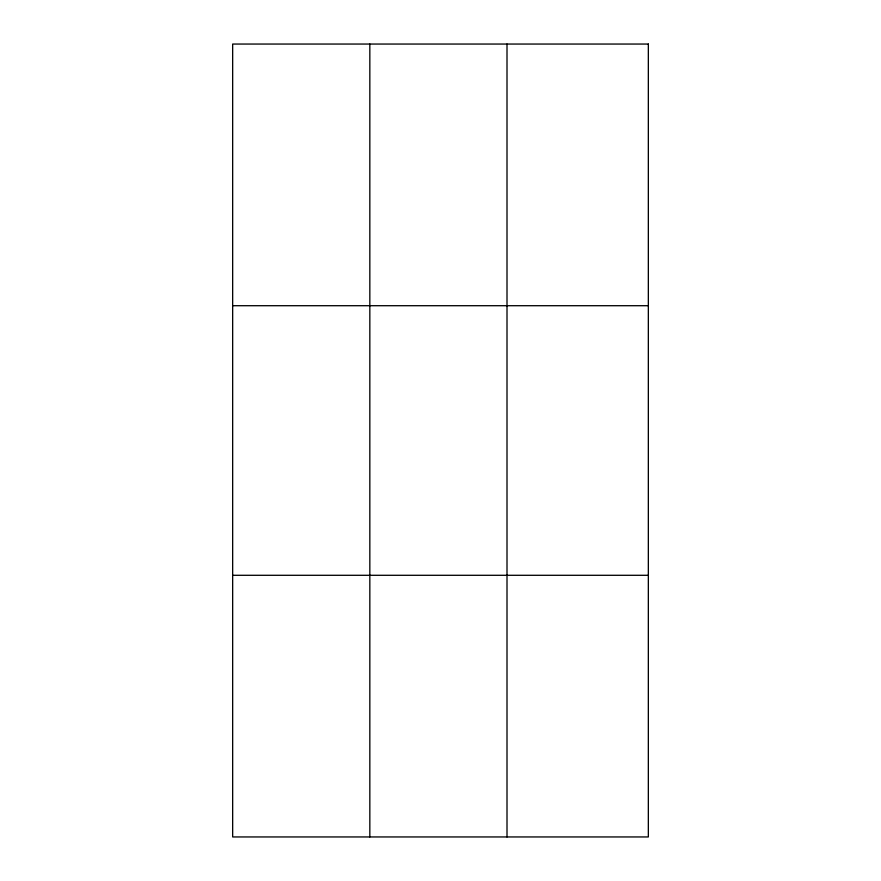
<?xml version="1.0" encoding="UTF-8"?>
<svg xmlns="http://www.w3.org/2000/svg" width="881" height="881" viewBox="0 0 881 881"><rect width="100%" height="100%" fill="white"/><g stroke="black" fill="none" stroke-linecap="round" stroke-linejoin="round"><path stroke-width="1.32" d="M369.833 836.95L369.833 44.05M507.004 836.95L507.004 44.05M232.661 305.707L648.339 305.707M232.661 575.293L648.339 575.293M648.339 44.05L648.339 836.95L232.661 836.95L232.661 44.05L648.339 44.05"/></g></svg>
